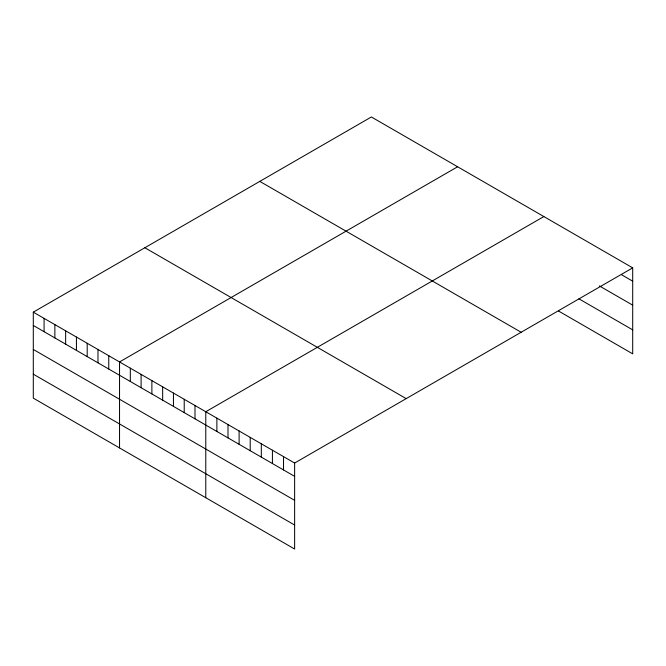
<?xml version="1.0" encoding="UTF-8"?>
<svg xmlns="http://www.w3.org/2000/svg" width="666" height="666" viewBox="0 0 666 666"><rect width="100%" height="100%" fill="white"/><g stroke="black" fill="none" stroke-linecap="round" stroke-linejoin="round"><path stroke-width="1" d="M33.3 312.154L294.63 463.037L294.63 549.025L33.3 398.143L33.3 312.154L371.37 116.975L632.7 267.857L632.7 353.846L558.374 310.93M457.609 166.766L119.539 361.946L119.539 447.935M543.847 216.558L205.777 411.738L205.777 497.727M294.63 463.037L632.7 267.857M621.594 274.758L632.7 281.177M599.383 285.922L632.7 305.153M578.879 298.793L632.7 329.861M259.807 181.385L521.137 332.259M144.863 247.744L406.193 398.626M33.3 325.474L294.63 476.357M33.3 349.459L294.63 500.341M33.3 374.167L294.63 525.041M283.525 456.618L283.525 469.946M272.419 450.208L272.419 463.528M261.313 443.797L261.313 457.117M250.208 437.387L250.208 450.707M239.102 430.969L239.102 444.297M227.997 424.558L227.997 437.878M216.883 418.148L216.883 431.468M194.996 405.511L194.996 418.831M184.224 399.284L184.224 412.612M173.443 393.065L173.443 406.385M162.662 386.838L162.662 400.158M151.881 380.619L151.881 393.939M141.1 374.392L141.1 387.712M130.32 368.165L130.32 381.493M108.758 355.719L108.758 369.039M97.977 349.5L97.977 362.82M87.196 343.273L87.196 356.593M76.424 337.046L76.424 350.374M65.643 330.827L65.643 344.147M54.862 324.6L54.862 337.92M44.081 318.381L44.081 331.701"/></g></svg>
